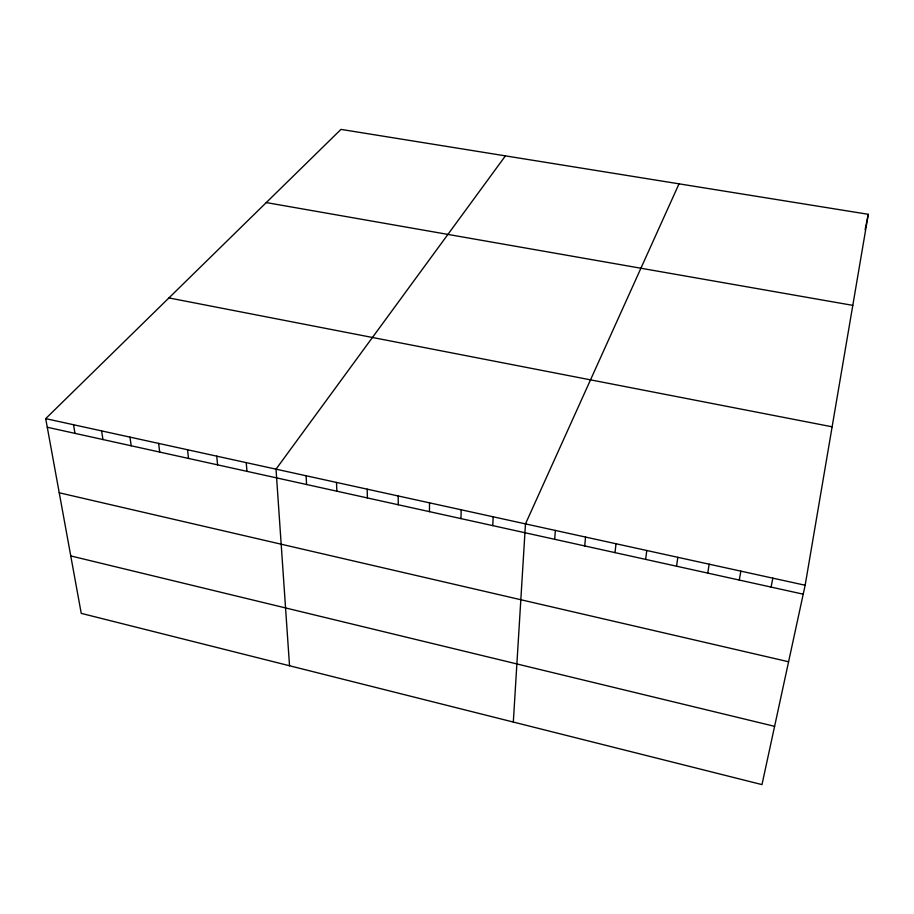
<?xml version="1.0" encoding="UTF-8"?>
<svg xmlns="http://www.w3.org/2000/svg" width="914" height="914" viewBox="0 0 914 914"><rect width="100%" height="100%" fill="white"/><g stroke="black" fill="none" stroke-linecap="round" stroke-linejoin="round"><path stroke-width="1.37" d="M429.443 511.646L429.534 502.837M460.953 518.604L461.193 509.784M492.783 525.63L493.172 516.798M513.314 722.06L525.481 523.893L679.022 183.828M554.684 539.294L555.369 530.44M584.709 545.921L585.543 537.066M615.019 552.616L616.002 543.75M645.638 559.379L646.769 550.491M676.543 566.2L677.822 557.312M707.744 573.089L709.184 564.189M805.154 585.246L868.3 214.31L340.979 129.388L45.7 418.635L81.243 613.363L761.979 784.612L805.154 585.246L45.7 418.635M739.255 580.047L740.866 571.136M771.085 587.074L772.844 578.151M865.112 229.608L868.3 214.31M505.419 155.871L276.017 469.156L289.532 665.769M266.271 202.577L852.796 305.367M168.93 297.93L832.128 426.804M47.277 427.249L803.212 594.18M59.239 492.783L788.576 661.759M70.755 555.929L774.592 726.333M73.52 424.736L74.982 433.373M101.603 430.894L102.951 439.543M129.971 437.121L131.193 445.781M158.613 443.404L159.71 452.076M187.53 449.745L188.513 458.44M216.732 456.155L217.589 464.86M246.232 462.621L246.963 471.35M306.11 475.76L306.578 484.511M336.501 482.432L336.832 491.195M367.2 489.161L367.394 497.936M398.207 495.971L398.264 504.757"/></g></svg>
